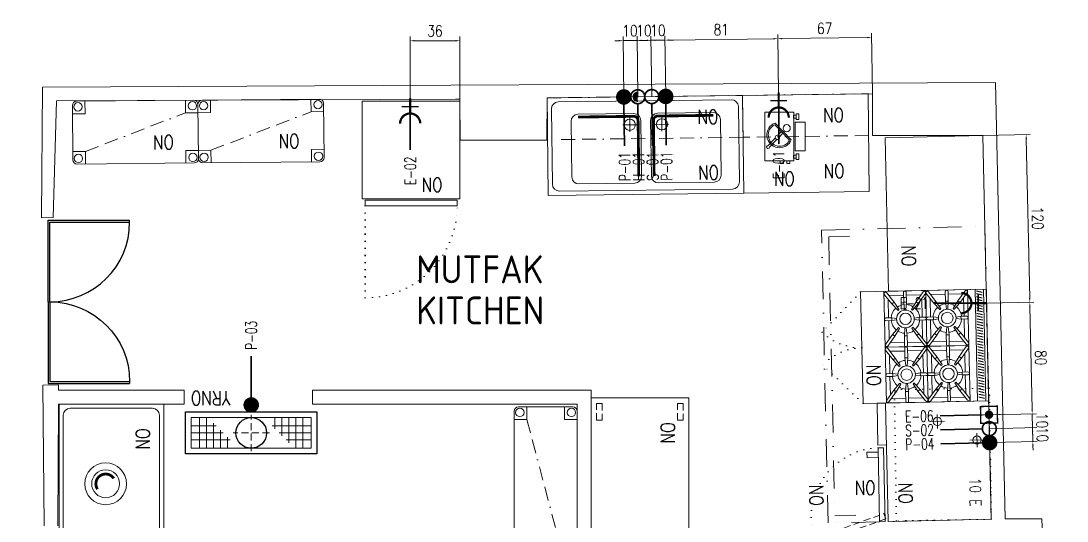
# Model space of a CAD drawing. Extents: x 1233 to 5727, y 618 to 3242.
# Drawn here: x 3782 to 4532, y 2884 to 3242 of the extents above; entities that cross this region are included whole.
import ezdxf
from ezdxf.enums import TextEntityAlignment as Align

# ---------------------------------------------------------------- set-up
doc = ezdxf.new("R2010")
doc.units = 0
doc.header["$LTSCALE"] = 20
for name, pattern in [('BORDER', [1.75, 0.5, -0.25, 0.5, -0.25, 0, -0.25]), ('DASHDOTX2', [2, 1, -0.5, 0, -0.5]), ('DASHED2', [0.375, 0.25, -0.125]), ('DOT', [0.25, 0, -0.25]), ('HIDDEN', [0.375, 0.25, -0.125])]:
    doc.linetypes.add(name, pattern=pattern)
doc.layers.get('0').update_dxf_attribs({"linetype": 'CONTINUOUS', "lineweight": 15})
doc.layers.get('DEFPOINTS').update_dxf_attribs({"linetype": 'CONTINUOUS'})
for name, color, linetype, lineweight in [('-DWG_ANA', 7, 'CONTINUOUS', 0), ('-DWG_ANA_1', 7, 'BORDER', 0), ('-DWG_DETAY1', 7, 'CONTINUOUS', 0), ('-DWG_DETAY2', 7, 'CONTINUOUS', 0), ('-DWG_DETAY4', 7, 'DOT', 0), ('DVL-C', 7, 'DASHDOTX2', 20), ('NO', 7, 'CONTINUOUS', 0), ('PLAN', 253, 'CONTINUOUS', 15), ('TES', 7, 'CONTINUOUS', 15), ('TES_ELK', 230, 'CONTINUOUS', 25), ('TES_SU', 150, 'CONTINUOUS', 25), ('TEXT-GNRL (3RDF)', 125, 'CONTINUOUS', 15), ('yazi-blk', 7, 'CONTINUOUS', 0), ('yerizg-a', 7, 'CONTINUOUS', 25), ('yerizg-b', 7, 'CONTINUOUS', 9)]:
    doc.layers.add(name, color=color, linetype=linetype, lineweight=lineweight)
for name, color, linetype in [('kapı ABD', 55, 'CONTINUOUS'), ('tes-frz', 7, 'CONTINUOUS'), ('tes-yi', 7, 'CONTINUOUS'), ('YRNO', 7, 'CONTINUOUS')]:
    doc.layers.add(name, color=color, linetype=linetype)
doc.styles.add('ARIALTUR', font='isocpeur.ttf', dxfattribs={"width": 0.9, "height": 15})
doc.styles.add('ROMANS', font='romans.shx', dxfattribs={"width": 0.8})
doc.styles.add('ROMANSTW', font='Romanstw.shx', dxfattribs={"width": 0.8})
doc.styles.add('TESNO', font='romans.shx', dxfattribs={"width": 0.8})
doc.styles.add('TROMANS', font='romanstw.shx', dxfattribs={"width": 0.8})
doc.dimstyles.new('ÖLÇÜ-8', dxfattribs={"dimtxt": 8, "dimasz": 3, "dimexe": 3, "dimexo": 0, "dimgap": 3, "dimtad": 1, "dimdec": 0, "dimzin": 0, "dimdsep": 46, "dimtxsty": 'ROMANSTW', "dimsah": 1, "dimcen": 0.09, "dimclrt": 256, "dimadec": 0, "dimazin": 0, "dimtfac": 1, "dimtdec": 0, "dimtix": 1, "dimtmove": 0, "dimatfit": 0, "dimfxl": 1, "dimtolj": 1, "dimtzin": 0, "dimlwd": 9, "dimlwe": 9, "dimarcsym": 0})

# ---------------------------------------------------------------- blocks, each defined once
blk = doc.blocks.new('wery5y')
blk.add_line((4066.8, 1057.7), (4067.5, 1059.5))
at = {"layer": 'kapı ABD', "color": 7}
for points in [[(3990.2, 1086.8), (4019.2, 1163.4)], [(4067.5, 1059.5), (3992.7, 1087.9), (4021.1, 1162.7)], [(4021.1, 1162.7), (4019.2, 1163.4)], [(4066.8, 1057.7), (3990.2, 1086.8)]]:
    blk.add_lwpolyline(points, dxfattribs=at)
blk.add_arc((3992.7, 1087.9), 80, 339.2123, 69.2123, dxfattribs=at)
blk = doc.blocks.new('DDF213', base_point=(10, 0))
at = {"layer": 'DVL-C', "color": 0}
blk.add_lwpolyline([(10, 0), (220, 0), (220, -117), (10, -117)], close=True, dxfattribs=at)
blk.add_lwpolyline([(15, -97), (15, -112), (215, -112), (215, -97)], dxfattribs=at)
at = {"layer": 'NO', "linetype": 'Continuous', "style": 'ROMANS', "width": 0.8}
blk.add_attdef('NO', text='', height=10, dxfattribs=at).set_placement((200, -125), align=Align.MIDDLE)
blk = doc.blocks.new('RAT-SCCWE101')
at = {"layer": '-DWG_ANA', "color": 0}
blk.add_lwpolyline([(85, 0), (85, -74), (0, -74), (0, 0)], close=True, dxfattribs=at)
at = {"layer": '-DWG_DETAY1', "color": 0}
for points in [[(28, -4), (28, -14)], [(23, -9), (33, -9)], [(9, -37), (19, -37)], [(14, -32), (14, -42)], [(30, -74), (30, -80), (0, -80), (0, -74)], [(35, -80), (35, -88), (39, -88), (39, -80)]]:
    blk.add_lwpolyline(points, dxfattribs=at)
blk.add_lwpolyline([(85, -80), (32, -80), (32, -76), (85, -76)], close=True, dxfattribs=at)
at = {"layer": '-DWG_DETAY1', "color": 0, "linetype": 'HIDDEN'}
blk.add_lwpolyline([(83, -75.52), (99.9, -125.75), (96.11, -127.03), (79.21, -76.79)], close=True, dxfattribs=at)
blk.add_lwpolyline([(98.94, -122.91), (106.52, -120.36), (105.25, -116.56), (97.67, -119.12)], dxfattribs=at)
at = {"layer": '-DWG_DETAY1', "color": 0}
for centre in [(28, -9), (14, -37)]:
    blk.add_circle(centre, 3, dxfattribs=at)
at = {"layer": '-DWG_DETAY4', "color": 0}
blk.add_arc((82, -78.99), 50.01, 181.1619, 286.25284, dxfattribs=at)
at = {"layer": 'NO', "linetype": 'Continuous', "style": 'ROMANS', "width": 0.8}
blk.add_attdef('NO', text='', height=10, dxfattribs=at).set_placement((65, -61), align=Align.MIDDLE)
at = {"layer": 'yazi-blk', "color": 0, "style": 'TROMANS', "width": 0.8}
blk.add_text('10 E', height=8, dxfattribs=at).set_placement((55, -15))
blk = doc.blocks.new('9-OG')
at = {"layer": '-DWG_DETAY1', "color": 0}
blk.add_lwpolyline([(19.96, 15), (-20, 15), (-20, -15), (19.96, -15)], close=True, dxfattribs=at)
for points in [[(-19.16, 13.11), (-12.14, 7.84), (-6.68, 4.41, 0.245242), (-6.13, 5.15), (-10.94, 9.44), (-17.97, 14.7, 1)], [(-1, 13.95), (-1, 9.82), (-0.46, 6.44, 0.245242), (0.46, 6.44), (1, 9.82), (1, 13.95, 1)], [(17.94, 14.73), (10.92, 9.46), (6.1, 5.18, 0.245242), (6.65, 4.44), (12.11, 7.86), (19.13, 13.13, 1)], [(-18.95, -1), (-12.07, -1), (-6.44, -0.46, 0.245242), (-6.44, 0.46), (-12.07, 1), (-18.95, 1, 1)], [(18.95, 1), (12.07, 1), (6.44, 0.46, 0.245242), (6.44, -0.46), (12.07, -1), (18.95, -1, 1)], [(-17.94, -14.73), (-10.92, -9.46), (-6.1, -5.18, 0.245242), (-6.65, -4.44), (-12.11, -7.86), (-19.13, -13.13, 1)], [(1, -13.95), (1, -9.82), (0.46, -6.44, 0.245242), (-0.46, -6.44), (-1, -9.82), (-1, -13.95, 1)], [(19.16, -13.11), (12.14, -7.84), (6.68, -4.41, 0.245242), (6.13, -5.15), (10.94, -9.44), (17.97, -14.7, 1)]]:
    blk.add_lwpolyline(points, format="xyb", close=True, dxfattribs=at)
for points in [[(-10.94, 9.44), (-12.14, 7.84)], [(1, 9.82), (-1, 9.82)], [(1, 13.95), (1, 13.95)], [(12.11, 7.86), (10.92, 9.46)], [(-18.95, 1), (-18.95, 1)], [(-12.07, 1), (-12.07, -1)], [(12.07, -1), (12.07, 1)], [(18.95, -1), (18.95, -1)], [(-12.11, -7.86), (-10.92, -9.46)], [(-1, -9.82), (1, -9.82)], [(-1, -13.95), (-1, -13.95)], [(10.94, -9.44), (12.14, -7.84)]]:
    blk.add_lwpolyline(points, dxfattribs=at)
blk.add_circle((0, 0), 4.12, dxfattribs=at)
at = {"layer": '-DWG_DETAY2', "color": 0}
for points in [[(-17, 1), (-17, 11.49)], [(-14.36, 12), (-1, 12)], [(1, 12), (14.31, 12)], [(16.96, 11.5), (16.96, 1)], [(-17, -11.53), (-17, -1)], [(16.96, -1), (16.96, -11.46)], [(-1, -12), (-14.31, -12)], [(14.36, -12), (1, -12)]]:
    blk.add_lwpolyline(points, dxfattribs=at)
blk.add_circle((0, 0), 6.32, dxfattribs=at)
for start, end in [(95.53905, 139.57302), (40.6107, 84.46095), (146.84346, 175.39918), (4.60082, 33.33351), (184.60082, 213.33351), (220.6107, 264.46095), (275.53905, 319.57302), (326.84346, 355.39918)]:
    blk.add_arc((0, 0), 10.32, start, end, dxfattribs=at)
blk = doc.blocks.new('9_kG2')
at = {"layer": '-DWG_DETAY1', "color": 0}
for p in [(20, -28.34), (60, -28.34), (20, -58.34), (60, -58.34)]:
    blk.add_blockref('9-OG', p, dxfattribs=at)
blk = doc.blocks.new('9_sr2')
at = {"layer": '-DWG_DETAY1', "color": 0}
blk.add_lwpolyline([(0, -8), (80, -8)], dxfattribs=at)
at = {"layer": '-DWG_DETAY2', "color": 0}
blk.add_lwpolyline([(0, -2), (80, -2)], dxfattribs=at)
at = {"linetype": 'Continuous'}
for p, q in [((1, -7), (2, -3)), ((3, -7), (4, -3)), ((5, -7), (6, -3)), ((7, -7), (8, -3)), ((9, -7), (10, -3)), ((11, -7), (12, -3)), ((13, -7), (14, -3)), ((15, -7), (16, -3)), ((17, -7), (18, -3)), ((19, -7), (20, -3)), ((21, -7), (22, -3)), ((23, -7), (24, -3)), ((25, -7), (26, -3)), ((27, -7), (28, -3)), ((29, -7), (30, -3)), ((31, -7), (32, -3)), ((33, -7), (34, -3)), ((35, -7), (36, -3)), ((37, -7), (38, -3)), ((39, -7), (40, -3)), ((41, -7), (42, -3)), ((43, -7), (44, -3)), ((45, -7), (46, -3)), ((47, -7), (48, -3)), ((49, -7), (50, -3)), ((51, -7), (52, -3)), ((53, -7), (54, -3)), ((55, -7), (56, -3)), ((57, -7), (58, -3)), ((59, -7), (60, -3)), ((61, -7), (62, -3)), ((63, -7), (64, -3)), ((65, -7), (66, -3)), ((67, -7), (68, -3)), ((69, -7), (70, -3)), ((71, -7), (72, -3)), ((73, -7), (74, -3)), ((75, -7), (76, -3)), ((77, -7), (78, -3))]:
    blk.add_line(p, q, dxfattribs=at)
blk = doc.blocks.new('9KG20', base_point=(10, 0))
at = {"layer": '-DWG_ANA', "color": 0}
blk.add_lwpolyline([(10, 0), (90, 0), (90, -90), (10, -90)], close=True, dxfattribs=at)
at = {"layer": '-DWG_DETAY4', "color": 0}
for p, q in [((10, -90), (38.28, -118.28)), ((90, -90), (61.72, -118.28))]:
    blk.add_line(p, q, dxfattribs=at)
for centre, start, end in [((10, -90), 315, 0), ((90, -90), 180, 225)]:
    blk.add_arc(centre, 40, start, end, dxfattribs=at)
at = {"linetype": 'Continuous'}
for name in ['9_sr2', '9_kG2']:
    blk.add_blockref(name, (10, 0), dxfattribs=at)
at = {"layer": 'NO', "linetype": 'Continuous', "style": 'ROMANS', "width": 0.8}
blk.add_attdef('NO', text='', height=10, dxfattribs=at).set_placement((70, -82), align=Align.MIDDLE)
blk = doc.blocks.new('TCN110', base_point=(10, 0))
at = {"layer": '-DWG_ANA', "color": 0}
blk.add_lwpolyline([(10, 0), (120, 0), (120, -70), (10, -70)], close=True, dxfattribs=at)
at = {"layer": 'NO', "linetype": 'Continuous', "style": 'ROMANS', "width": 0.8}
blk.add_attdef('NO', text='', height=10, dxfattribs=at).set_placement((95, -55), align=Align.MIDDLE)
blk = doc.blocks.new('FGA101', base_point=(10, 0))
at = {"layer": '-DWG_DETAY4', "color": 0}
blk.add_lwpolyline([(12, -2), (106, -2), (106, -70), (12, -70)], close=True, dxfattribs=at)
at = {"layer": 'NO', "linetype": 'Continuous', "style": 'ROMANS', "width": 0.8}
blk.add_attdef('NO', text='', height=10, rotation=90, dxfattribs=at).set_placement((82, -92), align=Align.MIDDLE)
blk = doc.blocks.new('E2N140', base_point=(10, 0))
at = {"layer": '-DWG_ANA', "color": 0}
blk.add_lwpolyline([(10, 0), (150, 0), (150, -70), (10, -70)], close=True, dxfattribs=at)
at = {"layer": '-DWG_DETAY1', "color": 0, "linetype": 'Continuous'}
for points in [[(18, -3), (142, -3, -0.4), (147, -8), (147, -62, -0.4), (142, -67), (18, -67, -0.4), (13, -62), (13, -8, -0.4)], [(32, -12), (72, -12, -0.4), (77, -17), (77, -57, -0.4), (72, -62), (32, -62, -0.4), (27, -57), (27, -17, -0.4)], [(129, -12), (89, -12, 0.4), (84, -17), (84, -57, 0.4), (89, -62), (129, -62, 0.4), (134, -57), (134, -17, 0.4)]]:
    blk.add_lwpolyline(points, format="xyb", close=True, dxfattribs=at)
at = {"layer": '-DWG_DETAY1', "color": 0, "linetype": 'Continuous', "const_width": 2}
for points in [[(32, -14), (72, -14, -0.4), (75, -17), (75, -57)], [(129, -14), (89, -14, 0.4), (86, -17), (86, -57)]]:
    blk.add_lwpolyline(points, format="xyb", dxfattribs=at)
at = {"layer": '-DWG_DETAY1', "color": 0, "linetype": 'Continuous'}
for points in [[(64, -20), (74, -20)], [(69, -15), (69, -25)], [(97, -20), (87, -20)], [(92, -15), (92, -25)]]:
    blk.add_lwpolyline(points, dxfattribs=at)
for centre in [(69, -20), (92, -20)]:
    blk.add_circle(centre, 4, dxfattribs=at)
at = {"layer": 'NO', "linetype": 'Continuous', "style": 'ROMANS', "width": 0.8}
blk.add_attdef('NO', text='', height=10, dxfattribs=at).set_placement((125, -55), align=Align.MIDDLE)
blk = doc.blocks.new('TCN090', base_point=(10, 0))
at = {"layer": '-DWG_ANA', "color": 0}
blk.add_lwpolyline([(10, 0), (100, 0), (100, -70), (10, -70)], close=True, dxfattribs=at)
at = {"layer": 'NO', "linetype": 'Continuous', "style": 'ROMANS', "width": 0.8}
blk.add_attdef('NO', text='', height=10, dxfattribs=at).set_placement((75, -55), align=Align.MIDDLE)
blk = doc.blocks.new('RRN143', base_point=(10, 0))
at = {"layer": '-DWG_ANA_1', "color": 0}
blk.add_lwpolyline([(10, 0), (150, 0), (150, -30), (10, -30)], close=True, dxfattribs=at)
at = {"layer": 'NO', "linetype": 'Continuous', "style": 'ROMANS', "width": 0.8}
blk.add_attdef('NO', text='', height=10, dxfattribs=at).set_placement((125, -15), align=Align.MIDDLE)
blk = doc.blocks.new('RRN093', base_point=(10, 0))
at = {"layer": '-DWG_ANA_1', "color": 0}
blk.add_lwpolyline([(10, 0), (100, 0), (100, -30), (10, -30)], close=True, dxfattribs=at)
at = {"layer": 'NO', "linetype": 'Continuous', "style": 'ROMANS', "width": 0.8}
blk.add_attdef('NO', text='', height=10, dxfattribs=at).set_placement((75, -15), align=Align.MIDDLE)
blk = doc.blocks.new('ROB-CL50')
at = {"layer": '-DWG_ANA', "color": 0}
blk.add_lwpolyline([(0, -35), (0, 0), (20.73, 0), (20.73, -35)], close=True, dxfattribs=at)
at = {"layer": '-DWG_DETAY1', "color": 0}
for points in [[(22.54, -2.32), (20.54, -2.32), (20.54, -4.32), (22.54, -4.32)], [(24.54, -1.32), (24.54, -5.32), (22.54, -5.32), (22.54, -1.32), (24.54, -1.32)], [(9.46, -16.72), (11.88, -14.19)], [(2.44, -24.03), (7.55, -18.7)], [(3.44, -25.16), (8.65, -19.73)], [(10.53, -17.77), (12.96, -15.23)], [(13.47, -35.27), (13.47, -36.87), (11.1, -36.87), (11.1, -35.27)], [(18.08, -35.27), (18.08, -36.87), (15.72, -36.87), (15.72, -35.27)], [(22.54, -31.02), (20.54, -31.02), (20.54, -33.02), (22.54, -33.02)], [(24.54, -30.02), (24.54, -34.02), (22.54, -34.02), (22.54, -30.02), (24.54, -30.02)]]:
    blk.add_lwpolyline(points, dxfattribs=at)
blk.add_lwpolyline([(28.89, -27.82), (28.89, -7.23), (21.78, -7.23), (21.78, -27.82)], close=True, dxfattribs=at)
for points in [[(7.42, -7.89, 1.51174), (19.04, -20.06), (7.42, -7.89)], [(7.18, -9.08, 1.387786), (17.84, -20.25), (7.18, -9.08)]]:
    blk.add_lwpolyline(points, format="xyb", dxfattribs=at)
for centre, radius in [((15.74, -11.62), 2.56), ((9.04, -18.22), 1.56)]:
    blk.add_circle(centre, radius, dxfattribs=at)
blk.add_arc((2.38, -25.09), 1.06, 86.80324, 356.36727, dxfattribs=at)
at = {"layer": 'NO', "linetype": 'Continuous', "style": 'ROMANS', "width": 0.8}
blk.add_attdef('NO', text='', height=10, dxfattribs=at).set_placement((14, -48), align=Align.MIDDLE)
blk = doc.blocks.new('SDN070L', base_point=(10, 0))
at = {"layer": '-DWG_ANA', "color": 0}
blk.add_lwpolyline([(10, 0), (80, 0), (80, -70), (10, -70)], close=True, dxfattribs=at)
at = {"layer": '-DWG_DETAY1', "color": 0}
blk.add_lwpolyline([(12, -71), (78, -71), (78, -75), (12, -75)], close=True, dxfattribs=at)
at = {"layer": '-DWG_DETAY4', "color": 0}
blk.add_lwpolyline([(12, -75), (12, -141)], close=True, dxfattribs=at)
blk.add_arc((12, -75), 66, 270, 0, dxfattribs=at)
at = {"layer": 'NO', "linetype": 'Continuous', "style": 'ROMANS', "width": 0.8}
blk.add_attdef('NO', text='', height=10, dxfattribs=at).set_placement((60, -60), align=Align.MIDDLE)
blk = doc.blocks.new('i_ayak', base_point=(10, 0))
at = {"layer": '-DWG_DETAY1', "color": 0, "linetype": 'Continuous'}
blk.add_lwpolyline([(10, -9), (19, -9), (19, 0)], dxfattribs=at)
blk.add_circle((14, -4), 3, dxfattribs=at)
blk = doc.blocks.new('IDD095', base_point=(10, 0))
at = {"layer": '-DWG_ANA', "color": 0, "linetype": 'Continuous'}
blk.add_lwpolyline([(13, 0), (97, 0, -0.4), (100, -3), (100, -42, -0.4), (97, -45), (13, -45, -0.4), (10, -42), (10, -3, -0.4)], format="xyb", close=True, dxfattribs=at)
at = {"layer": '-DWG_DETAY1', "color": 0, "linetype": 'BORDER'}
blk.add_lwpolyline([(19, -36), (91, -9)], dxfattribs=at)
at = {"linetype": 'Continuous'}
blk.add_blockref('i_ayak', (10, 0), dxfattribs=at)
for p, rotation in [((100, 0), 270), ((10, -45), 90), ((100, -45), 180)]:
    blk.add_blockref('i_ayak', p, dxfattribs=dict(at, rotation=rotation))
at = {"layer": 'NO', "linetype": 'Continuous', "style": 'ROMANS', "width": 0.8}
blk.add_attdef('NO', text='', height=10, dxfattribs=at).set_placement((75, -30), align=Align.MIDDLE)
blk = doc.blocks.new('t_tekerlek')
at = {"layer": '-DWG_DETAY1', "color": 0, "linetype": 'HIDDEN'}
blk.add_lwpolyline([(12, -4), (0, -4), (0, 0), (12, 0)], close=True, dxfattribs=at)
blk = doc.blocks.new('TCN130H', base_point=(10, 0))
at = {"layer": '-DWG_ANA', "color": 0}
blk.add_lwpolyline([(10, 0), (140, 0), (140, -70), (10, -70)], close=True, dxfattribs=at)
at = {"linetype": 'Continuous'}
for p in [(14, -4), (124, -4), (14, -62), (124, -62)]:
    blk.add_blockref('t_tekerlek', p, dxfattribs=at)
at = {"layer": 'NO', "linetype": 'Continuous', "style": 'ROMANS', "width": 0.8}
blk.add_attdef('NO', text='', height=10, dxfattribs=at).set_placement((115, -55), align=Align.MIDDLE)
blk = doc.blocks.new('BSN120', base_point=(10, 0))
at = {"layer": '-DWG_ANA', "color": 0}
blk.add_lwpolyline([(10, 0), (130, 0), (130, -75), (10, -75)], close=True, dxfattribs=at)
at = {"layer": '-DWG_DETAY1', "color": 0, "linetype": 'Continuous'}
blk.add_lwpolyline([(18, -3), (122, -3, -0.4), (127, -8), (127, -67, -0.4), (122, -72), (18, -72, -0.4), (13, -67), (13, -8, -0.4)], format="xyb", close=True, dxfattribs=at)
at = {"layer": 'NO', "linetype": 'Continuous', "style": 'ROMANS', "width": 0.8}
blk.add_attdef('NO', text='', height=10, dxfattribs=at).set_placement((105, -60), align=Align.MIDDLE)
blk = doc.blocks.new('BSU100A')
at = {"layer": '-DWG_DETAY1', "color": 0, "const_width": 2}
blk.add_lwpolyline([(3.88, -5.82, 1), (-3.88, 5.82)], format="xyb", dxfattribs=at)
at = {"layer": '-DWG_DETAY1', "color": 0}
for radius in [15, 10]:
    blk.add_circle((0, 0), radius, dxfattribs=at)
blk = doc.blocks.new('IDD125', base_point=(10, 0))
at = {"layer": '-DWG_ANA', "color": 0, "linetype": 'Continuous'}
blk.add_lwpolyline([(13, 0), (127, 0, -0.4), (130, -3), (130, -42, -0.4), (127, -45), (13, -45, -0.4), (10, -42), (10, -3, -0.4)], format="xyb", close=True, dxfattribs=at)
at = {"layer": '-DWG_DETAY1', "color": 0, "linetype": 'BORDER'}
blk.add_lwpolyline([(19, -36), (121, -9)], dxfattribs=at)
at = {"linetype": 'Continuous'}
blk.add_blockref('i_ayak', (10, 0), dxfattribs=at)
for p, rotation in [((130, 0), 270), ((10, -45), 90), ((130, -45), 180)]:
    blk.add_blockref('i_ayak', p, dxfattribs=dict(at, rotation=rotation))
at = {"layer": 'NO', "linetype": 'Continuous', "style": 'ROMANS', "width": 0.8}
blk.add_attdef('NO', text='', height=10, dxfattribs=at).set_placement((105, -30), align=Align.MIDDLE)
blk = doc.blocks.new('Y-SIFON')
at = {"layer": 'yerizg-a', "color": 0, "linetype": 'Continuous'}
blk.add_circle((0, 0), 11, dxfattribs=at)
at = {"layer": 'yerizg-b', "color": 0, "linetype": 'DASHED2'}
for points in [[(0, 13), (0, -13)], [(-13, 0), (13, 0)]]:
    blk.add_lwpolyline(points, dxfattribs=at)
blk = doc.blocks.new('1BS-SYK39A')
at = {"layer": 'yerizg-a', "color": 0}
blk.add_lwpolyline([(0, 0), (94, 0), (94, -30), (0, -30)], close=True, dxfattribs=at)
at = {"layer": 'yerizg-b', "color": 0}
for p, q in [((10, -26), (10, -4)), ((15, -4), (15, -26)), ((64, -4), (64, -12)), ((69, -4), (69, -17)), ((74, -4), (74, -22)), ((79, -26), (79, -4)), ((84, -4), (84, -26)), ((4, -10), (22, -10)), ((20, -26), (20, -8)), ((25, -26), (25, -13)), ((90, -10), (62, -10)), ((4, -15), (27, -15)), ((4, -20), (32, -20)), ((30, -26), (30, -18)), ((90, -15), (67, -15)), ((90, -20), (72, -20))]:
    blk.add_line(p, q, dxfattribs=at)
blk.add_lwpolyline([(4, -4), (90, -4), (90, -26), (4, -26)], close=True, dxfattribs=at)
at = {"layer": 'PLAN', "color": 0, "linetype": 'Continuous'}
blk.add_blockref('Y-SIFON', (47, -15), dxfattribs=at)
at = {"layer": 'YRNO', "linetype": 'Continuous', "style": 'ROMANS', "width": 0.8}
blk.add_attdef('YRNO', text='', height=10, dxfattribs=at).set_placement((76, -40), align=Align.MIDDLE)
blk = doc.blocks.new('v-p')
at = {"layer": 'TES_SU', "linetype": 'Continuous', "const_width": 5.58}
blk.add_lwpolyline([(-2.79, 0, 1), (2.79, 0, 1)], format="xyb", close=True, dxfattribs=at)
blk = doc.blocks.new('T-1BS-PSU0', base_point=(10, 0))
at = {"layer": 'TES_SU'}
blk.add_lwpolyline([(10, -5), (10, -35)], close=True, dxfattribs=at)
at = {"layer": 'PLAN', "linetype": 'Continuous'}
blk.add_blockref('v-p', (10, 0), dxfattribs=at)
at = {"layer": 'TES_SU', "linetype": 'Continuous', "style": 'TESNO', "width": 0.7}
blk.add_attdef('PNO', text='', height=8, rotation=90, dxfattribs=at).set_placement((10, -50), align=Align.MIDDLE)
blk = doc.blocks.new('v-em')
at = {"layer": 'TES_ELK', "linetype": 'Continuous'}
for points, const_width in [([(0, -8.83), (0, 2)], 1.6), ([(-6, -4), (6, -4)], 1)]:
    blk.add_lwpolyline(points, dxfattribs=dict(at, const_width=const_width))
at = {"layer": 'TES_ELK', "linetype": 'Continuous', "const_width": 1.6}
blk.add_lwpolyline([(-7.22, -16.05), (-7.22, -16.05, -1), (7.22, -16.05)], format="xyb", dxfattribs=at)
blk = doc.blocks.new('T-SDN070L', base_point=(10, 0))
at = {"layer": 'TES_ELK'}
blk.add_lwpolyline([(10, -5), (10, -35)], close=True, dxfattribs=at)
at = {"layer": 'PLAN', "linetype": 'Continuous'}
blk.add_blockref('v-em', (10, 0), dxfattribs=at)
at = {"layer": 'TES_ELK', "linetype": 'Continuous', "style": 'TESNO', "width": 0.7}
blk.add_attdef('ENO', text='', height=8, rotation=90, dxfattribs=at).set_placement((10, -50), align=Align.MIDDLE)
blk = doc.blocks.new('T-ROB-CL50', base_point=(10, 0))
at = {"layer": 'TES_ELK'}
blk.add_lwpolyline([(20, -5), (20, -35)], close=True, dxfattribs=at)
at = {"layer": 'PLAN', "linetype": 'Continuous'}
blk.add_blockref('v-em', (20, 0), dxfattribs=at)
at = {"layer": 'TES_ELK', "linetype": 'Continuous', "style": 'TESNO', "width": 0.7}
blk.add_attdef('ENO', text='', height=8, rotation=90, dxfattribs=at).set_placement((20, -50), align=Align.MIDDLE)
blk = doc.blocks.new('v-h')
at = {"layer": 'TES_SU', "linetype": 'Continuous', "const_width": 1.2}
blk.add_lwpolyline([(0, -5, 1), (0, 5, 1)], format="xyb", close=True, dxfattribs=at)
at = {"layer": 'TES_SU', "linetype": 'Continuous', "const_width": 3.744}
for points in [[(0, 1.872, 0.4142136), (-1.872, 0, 1)], [(-1.872, 0, 0.4142136), (0, -1.872, 1)]]:
    blk.add_lwpolyline(points, format="xyb", dxfattribs=at)
blk = doc.blocks.new('v-s')
at = {"layer": 'TES_SU', "linetype": 'Continuous', "const_width": 1.2}
blk.add_lwpolyline([(-5, 0, 1), (5, 0, 1)], format="xyb", close=True, dxfattribs=at)
blk = doc.blocks.new('T-esu45', base_point=(10, 0))
at = {"layer": 'TES_SU'}
for points in [[(5, -5), (5, -35)], [(15, -5), (15, -35)]]:
    blk.add_lwpolyline(points, close=True, dxfattribs=at)
at = {"layer": 'PLAN', "linetype": 'Continuous'}
for name, p in [('v-h', (5, 0)), ('v-s', (15, 0))]:
    blk.add_blockref(name, p, dxfattribs=at)
at = {"layer": 'TES_SU', "linetype": 'Continuous', "style": 'TESNO', "width": 0.7}
for tag, p in [('HNO', (5, -50)), ('SNO', (15, -50))]:
    blk.add_attdef(tag, text='', height=8, rotation=90, dxfattribs=at).set_placement(p, align=Align.MIDDLE)
blk = doc.blocks.new('T-e2psu40', base_point=(10, 0))
at = {"layer": 'TES_SU'}
for points in [[(-5, -5), (-5, -35)], [(25, -5), (25, -35)]]:
    blk.add_lwpolyline(points, close=True, dxfattribs=at)
at = {"layer": 'PLAN', "linetype": 'Continuous'}
for p in [(-5, 0), (25, 0)]:
    blk.add_blockref('v-p', p, dxfattribs=at)
at = {"layer": 'TES_SU', "linetype": 'Continuous', "style": 'TESNO', "width": 0.7}
for p in [(-5, -50), (25, -50)]:
    blk.add_attdef('PNO', text='', height=8, rotation=90, dxfattribs=at).set_placement(p, align=Align.MIDDLE)
blk = doc.blocks.new('v-ek')
at = {"layer": 'TES_ELK', "linetype": 'Continuous', "const_width": 0.5}
for points in [[(0, 8), (0, -8)], [(-8, 0), (8, 0)]]:
    blk.add_lwpolyline(points, dxfattribs=at)
at = {"layer": 'TES_ELK', "linetype": 'Continuous', "const_width": 1}
blk.add_lwpolyline([(-6, 6), (6, 6), (6, -6), (-6, -6)], close=True, dxfattribs=at)
at = {"layer": 'TES_ELK', "linetype": 'Continuous', "const_width": 3}
blk.add_lwpolyline([(-1.5, 0, 1), (1.5, 0, 1)], format="xyb", close=True, dxfattribs=at)
blk = doc.blocks.new('T-RAT-SCCWE101', base_point=(10, 0))
at = {"layer": 'TES_ELK'}
blk.add_lwpolyline([(20, -5), (20, -35)], close=True, dxfattribs=at)
at = {"layer": 'TES_SU'}
for points in [[(30, -5), (30, -35)], [(40, -5), (40, -35)]]:
    blk.add_lwpolyline(points, close=True, dxfattribs=at)
at = {"layer": 'PLAN', "linetype": 'Continuous'}
for name, p in [('v-ek', (20, 0)), ('v-s', (30, 0)), ('v-p', (40, 0))]:
    blk.add_blockref(name, p, dxfattribs=at)
at = {"layer": 'TES_ELK', "linetype": 'Continuous', "style": 'TESNO', "width": 0.7}
blk.add_attdef('ENO', text='', height=8, rotation=90, dxfattribs=at).set_placement((20, -50), align=Align.MIDDLE)
at = {"layer": 'TES_SU', "linetype": 'Continuous', "style": 'TESNO', "width": 0.7}
for tag, p in [('SNO', (30, -50)), ('PNO', (40, -50))]:
    blk.add_attdef(tag, text='', height=8, rotation=90, dxfattribs=at).set_placement(p, align=Align.MIDDLE)
blk = doc.blocks.new('*D129')
at = {"layer": 'DEFPOINTS', "color": 0, "linetype": 'Continuous', "transparency": 16777216}
for p in [(4324.75, 3229.5), (4325.26, 3189.13), (4392.53, 3189.98)]:
    blk.add_point(p, dxfattribs=at)
at = {"layer": 'TES', "color": 0, "linetype": 'Continuous', "lineweight": 9, "transparency": 16777216}
for p, q in [((4325.26, 3189.13), (4324.71, 3232.5)), ((4392.53, 3189.98), (4391.98, 3233.35)), ((4389.02, 3230.31), (4327.75, 3229.53))]:
    blk.add_line(p, q, dxfattribs=at)
at = {"layer": 'TES', "color": 0, "linetype": 'Continuous', "transparency": 16777216}
for points in [[(4389.01, 3230.81), (4389.02, 3229.81), (4392.02, 3230.35)], [(4327.74, 3230.03), (4327.76, 3229.03), (4324.75, 3229.5)]]:
    blk.add_solid(points, dxfattribs=at)
at = {"layer": 'TES', "linetype": 'Continuous', "transparency": 16777216, "insert": (4358.29, 3236.92), "char_height": 8, "attachment_point": 5, "rotation": 0.72393, "style": 'ROMANSTW'}
blk.add_mtext('\\A1;67', dxfattribs=at)
blk = doc.blocks.new('*D130')
at = {"layer": 'DEFPOINTS', "color": 0, "linetype": 'Continuous', "transparency": 16777216}
for p in [(4243.93, 3228.47), (4244.44, 3188.11), (4325.26, 3189.13)]:
    blk.add_point(p, dxfattribs=at)
at = {"layer": 'TES', "color": 0, "linetype": 'Continuous', "lineweight": 9, "transparency": 16777216}
for p, q in [((4244.44, 3188.11), (4243.89, 3231.47)), ((4325.26, 3189.13), (4324.71, 3232.5)), ((4321.75, 3229.46), (4246.93, 3228.51))]:
    blk.add_line(p, q, dxfattribs=at)
at = {"layer": 'TES', "color": 0, "linetype": 'Continuous', "transparency": 16777216}
for points in [[(4246.92, 3229.01), (4246.94, 3228.01), (4243.93, 3228.47)], [(4321.74, 3229.96), (4321.76, 3228.96), (4324.75, 3229.5)]]:
    blk.add_solid(points, dxfattribs=at)
at = {"layer": 'TES', "linetype": 'Continuous', "transparency": 16777216, "insert": (4284.25, 3235.98), "char_height": 8, "attachment_point": 5, "rotation": 0.72393, "style": 'ROMANSTW'}
blk.add_mtext('\\A1;81', dxfattribs=at)
blk = doc.blocks.new('*D131')
at = {"layer": 'DEFPOINTS', "color": 0, "linetype": 'Continuous', "transparency": 16777216}
for p in [(4233.93, 3228.35), (4234.44, 3187.98), (4244.44, 3188.11)]:
    blk.add_point(p, dxfattribs=at)
at = {"layer": 'TES', "color": 0, "linetype": 'Continuous', "lineweight": 9, "transparency": 16777216}
for p, q in [((4234.44, 3187.98), (4233.89, 3231.35)), ((4244.44, 3188.11), (4243.89, 3231.47)), ((4230.93, 3228.31), (4227.93, 3228.27)), ((4243.93, 3228.47), (4233.93, 3228.35)), ((4246.93, 3228.51), (4249.93, 3228.55))]:
    blk.add_line(p, q, dxfattribs=at)
at = {"layer": 'TES', "color": 0, "linetype": 'Continuous', "transparency": 16777216}
for points in [[(4230.93, 3228.81), (4230.94, 3227.81), (4233.93, 3228.35)], [(4246.92, 3229.01), (4246.94, 3228.01), (4243.93, 3228.47)]]:
    blk.add_solid(points, dxfattribs=at)
at = {"layer": 'TES', "linetype": 'Continuous', "transparency": 16777216, "insert": (4238.84, 3235.41), "char_height": 8, "attachment_point": 5, "rotation": 0.72393, "style": 'ROMANSTW'}
blk.add_mtext('\\A1;10', dxfattribs=at)
blk = doc.blocks.new('*D132')
at = {"layer": 'DEFPOINTS', "color": 0, "linetype": 'Continuous', "transparency": 16777216}
for p in [(4223.93, 3228.22), (4224.44, 3187.86), (4234.44, 3187.98)]:
    blk.add_point(p, dxfattribs=at)
at = {"layer": 'TES', "color": 0, "linetype": 'Continuous', "lineweight": 9, "transparency": 16777216}
for p, q in [((4224.44, 3187.86), (4223.89, 3231.22)), ((4234.44, 3187.98), (4233.89, 3231.35)), ((4220.93, 3228.18), (4217.93, 3228.15)), ((4233.93, 3228.35), (4223.93, 3228.22)), ((4236.93, 3228.39), (4239.93, 3228.42))]:
    blk.add_line(p, q, dxfattribs=at)
at = {"layer": 'TES', "color": 0, "linetype": 'Continuous', "transparency": 16777216}
for points in [[(4220.93, 3228.68), (4220.94, 3227.68), (4223.93, 3228.22)], [(4236.93, 3228.89), (4236.94, 3227.89), (4233.93, 3228.35)]]:
    blk.add_solid(points, dxfattribs=at)
at = {"layer": 'TES', "linetype": 'Continuous', "transparency": 16777216, "insert": (4228.84, 3235.28), "char_height": 8, "attachment_point": 5, "rotation": 0.72393, "style": 'ROMANSTW'}
blk.add_mtext('\\A1;10', dxfattribs=at)
blk = doc.blocks.new('*D133')
at = {"layer": 'DEFPOINTS', "color": 0, "linetype": 'Continuous', "transparency": 16777216}
for p in [(4213.93, 3228.1), (4214.44, 3187.73), (4224.44, 3187.86)]:
    blk.add_point(p, dxfattribs=at)
at = {"layer": 'TES', "color": 0, "linetype": 'Continuous', "lineweight": 9, "transparency": 16777216}
for p, q in [((4214.44, 3187.73), (4213.9, 3231.1)), ((4224.44, 3187.86), (4223.89, 3231.22)), ((4210.93, 3228.06), (4207.93, 3228.02)), ((4223.93, 3228.22), (4213.93, 3228.1)), ((4226.93, 3228.26), (4229.93, 3228.3))]:
    blk.add_line(p, q, dxfattribs=at)
at = {"layer": 'TES', "color": 0, "linetype": 'Continuous', "transparency": 16777216}
for points in [[(4210.93, 3228.56), (4210.94, 3227.56), (4213.93, 3228.1)], [(4226.93, 3228.76), (4226.94, 3227.76), (4223.93, 3228.22)]]:
    blk.add_solid(points, dxfattribs=at)
at = {"layer": 'TES', "linetype": 'Continuous', "transparency": 16777216, "insert": (4218.84, 3235.16), "char_height": 8, "attachment_point": 5, "rotation": 0.72393, "style": 'ROMANSTW'}
blk.add_mtext('\\A1;10', dxfattribs=at)
blk = doc.blocks.new('*D141')
at = {"layer": 'DEFPOINTS', "color": 0, "linetype": 'Continuous', "transparency": 16777216}
for p in [(4471.72, 3159.99), (4474.34, 3039.86), (4505.28, 3040.53)]:
    blk.add_point(p, dxfattribs=at)
at = {"layer": 'TES', "color": 0, "linetype": 'Continuous', "lineweight": 9, "transparency": 16777216}
for p, q in [((4471.72, 3159.99), (4505.67, 3160.73)), ((4502.73, 3157.67), (4505.21, 3043.53)), ((4474.34, 3039.86), (4508.28, 3040.6))]:
    blk.add_line(p, q, dxfattribs=at)
at = {"layer": 'TES', "color": 0, "linetype": 'Continuous', "transparency": 16777216}
for points in [[(4503.23, 3157.68), (4502.23, 3157.65), (4502.67, 3160.66)], [(4505.71, 3043.54), (4504.71, 3043.52), (4505.28, 3040.53)]]:
    blk.add_solid(points, dxfattribs=at)
at = {"layer": 'TES', "linetype": 'Continuous', "transparency": 16777216, "insert": (4510.97, 3100.75), "char_height": 8, "attachment_point": 5, "rotation": 271.24668, "style": 'ROMANSTW'}
blk.add_mtext('\\A1;120', dxfattribs=at)
blk = doc.blocks.new('*D142')
at = {"layer": 'DEFPOINTS', "color": 0, "linetype": 'Continuous', "transparency": 16777216}
for p in [(4474.34, 3039.86), (4476.07, 2959.88), (4507.02, 2960.55)]:
    blk.add_point(p, dxfattribs=at)
at = {"layer": 'TES', "color": 0, "linetype": 'Continuous', "lineweight": 9, "transparency": 16777216}
for p, q in [((4474.34, 3039.86), (4508.28, 3040.6)), ((4505.35, 3037.53), (4506.96, 2963.55)), ((4476.07, 2959.88), (4510.02, 2960.62))]:
    blk.add_line(p, q, dxfattribs=at)
at = {"layer": 'TES', "color": 0, "linetype": 'Continuous', "transparency": 16777216}
for points in [[(4505.85, 3037.55), (4504.85, 3037.52), (4505.28, 3040.53)], [(4507.46, 2963.56), (4506.46, 2963.54), (4507.02, 2960.55)]]:
    blk.add_solid(points, dxfattribs=at)
at = {"layer": 'TES', "linetype": 'Continuous', "transparency": 16777216, "insert": (4513.15, 3000.7), "char_height": 8, "attachment_point": 5, "rotation": 271.24668, "style": 'ROMANSTW'}
blk.add_mtext('\\A1;80', dxfattribs=at)
blk = doc.blocks.new('*D143')
at = {"layer": 'DEFPOINTS', "color": 0, "linetype": 'Continuous', "transparency": 16777216}
for p in [(4476.07, 2959.88), (4476.29, 2949.88), (4507.24, 2950.56)]:
    blk.add_point(p, dxfattribs=at)
at = {"layer": 'TES', "color": 0, "linetype": 'Continuous', "lineweight": 9, "transparency": 16777216}
for p, q in [((4476.07, 2959.88), (4510.02, 2960.62)), ((4506.96, 2963.55), (4506.89, 2966.55)), ((4507.02, 2960.55), (4507.24, 2950.56)), ((4476.29, 2949.88), (4510.24, 2950.62)), ((4507.3, 2947.56), (4507.37, 2944.56))]:
    blk.add_line(p, q, dxfattribs=at)
at = {"layer": 'TES', "color": 0, "linetype": 'Continuous', "transparency": 16777216}
for points in [[(4507.46, 2963.56), (4506.46, 2963.54), (4507.02, 2960.55)], [(4507.8, 2947.57), (4506.8, 2947.55), (4507.24, 2950.56)]]:
    blk.add_solid(points, dxfattribs=at)
at = {"layer": 'TES', "linetype": 'Continuous', "transparency": 16777216, "insert": (4514.13, 2955.71), "char_height": 8, "attachment_point": 5, "rotation": 271.24668, "style": 'ROMANSTW'}
blk.add_mtext('\\A1;10', dxfattribs=at)
blk = doc.blocks.new('*D144')
at = {"layer": 'DEFPOINTS', "color": 0, "linetype": 'Continuous', "transparency": 16777216}
for p in [(4476.29, 2949.88), (4476.51, 2939.88), (4507.46, 2940.56)]:
    blk.add_point(p, dxfattribs=at)
at = {"layer": 'TES', "color": 0, "linetype": 'Continuous', "lineweight": 9, "transparency": 16777216}
for p, q in [((4507.17, 2953.55), (4507.11, 2956.55)), ((4476.29, 2949.88), (4510.24, 2950.62)), ((4507.24, 2950.56), (4507.46, 2940.56)), ((4476.51, 2939.88), (4510.46, 2940.62)), ((4507.52, 2937.56), (4507.59, 2934.56))]:
    blk.add_line(p, q, dxfattribs=at)
at = {"layer": 'TES', "color": 0, "linetype": 'Continuous', "transparency": 16777216}
for points in [[(4507.67, 2953.57), (4506.67, 2953.54), (4507.24, 2950.56)], [(4508.02, 2937.57), (4507.02, 2937.55), (4507.46, 2940.56)]]:
    blk.add_solid(points, dxfattribs=at)
at = {"layer": 'TES', "linetype": 'Continuous', "transparency": 16777216, "insert": (4514.35, 2945.71), "char_height": 8, "attachment_point": 5, "rotation": 271.24668, "style": 'ROMANSTW'}
blk.add_mtext('\\A1;10', dxfattribs=at)
blk = doc.blocks.new('*D179')
at = {"layer": 'DEFPOINTS', "color": 0, "linetype": 'Continuous', "transparency": 16777216}
for p in [(4061.32, 3228.02), (4061.32, 3186.73), (4096.89, 3186.24)]:
    blk.add_point(p, dxfattribs=at)
at = {"layer": 'TES', "color": 0, "linetype": 'Continuous', "lineweight": 9, "transparency": 16777216}
for p, q in [((4061.32, 3186.73), (4061.32, 3231.02)), ((4096.89, 3186.24), (4096.89, 3231.02)), ((4093.89, 3228.02), (4064.32, 3228.02))]:
    blk.add_line(p, q, dxfattribs=at)
at = {"layer": 'TES', "color": 0, "linetype": 'Continuous', "transparency": 16777216}
for points in [[(4064.32, 3228.52), (4064.32, 3227.52), (4061.32, 3228.02)], [(4093.89, 3228.52), (4093.89, 3227.52), (4096.89, 3228.02)]]:
    blk.add_solid(points, dxfattribs=at)
at = {"layer": 'TES', "linetype": 'Continuous', "transparency": 16777216, "insert": (4079.11, 3235.02), "char_height": 8, "attachment_point": 5, "style": 'ROMANSTW'}
blk.add_mtext('\\A1;36', dxfattribs=at)

msp = doc.modelspace()

# ---------------------------------------------------------------- linework, layer by layer
at = {"color": 30}
for p, q in [((3798.01, 3194.78), (3797.31, 3101.16)), ((3798.01, 3194.78), (4480.82, 3198.13)), ((4480.82, 3198.13), (4487.7, 2885.12)), ((3807.94, 3184.83), (4096.89, 3186.24)), ((4096.89, 3186.24), (4097.26, 3156.77)), ((4159.26, 3156.77), (4159.45, 3187.04)), ((4159.45, 3187.04), (4392.53, 3189.98)), ((4392.53, 3189.98), (4392.53, 3159.99)), ((3805.59, 3101.35), (3807.94, 3184.83)), ((4097.26, 3156.77), (4159.26, 3156.77)), ((4392.53, 3159.99), (4471.72, 3159.99)), ((4471.72, 3159.99), (4477.7, 2884.9)), ((3799.06, 2880.25), (3798.09, 2981.17)), ((3809.4, 2977.52), (3899.39, 2977.52)), ((3899.39, 2977.52), (3899.39, 2967.52)), ((3991.39, 2977.52), (3991.39, 2967.52)), ((4190.93, 2977.52), (3991.39, 2977.52)), ((4190.93, 2841.93), (4190.93, 2977.52)), ((3809.39, 2967.52), (3808.82, 2880.15)), ((3899.39, 2967.52), (3809.39, 2967.52)), ((3991.39, 2967.52), (4180.93, 2967.52)), ((4180.93, 2967.52), (4180.93, 2841.93)), ((4513.96, 2885.12), (4532, 2383.52))]:
    msp.add_line(p, q, dxfattribs=at)
at = {"linetype": 'Continuous'}
for p, q in [((4093.89, 3186.24), (4096.89, 3186.24)), ((4096.89, 3183.24), (4096.89, 3186.24)), ((4487.7, 2885.12), (4513.96, 2885.12))]:
    msp.add_line(p, q, dxfattribs=at)
for p, q in [((3797.31, 3101.16), (3805.59, 3101.35)), ((3798.09, 2981.17), (3809.4, 2981.37)), ((3809.4, 2981.37), (3809.4, 2977.52))]:
    msp.add_line(p, q)
at = {"color": 30, "linetype": 'Continuous'}
msp.add_line((4407.05, 2883.34), (4477.7, 2884.9), dxfattribs=at)

# ---------------------------------------------------------------- block references
for p, xscale, yscale, zscale, rotation in [((2065.61, 5487.05), 0.7138836321922718, 0.7138836321922718, 0.7138836321922718, 290.7876541663728), ((2065.61, 594.53), -0.7138836321922715, 0.7138836321922717, 0.7138836321922717, 249.2123458336272)]:
    msp.add_blockref('wery5y', p, dxfattribs=dict(xscale=xscale, yscale=yscale, zscale=zscale, rotation=rotation))
at = {"layer": 'PLAN', "linetype": 'Continuous'}
ref = msp.add_blockref('T-e2psu40', (4229.44, 3187.92), dxfattribs=dict(at, rotation=0.7239274243765892))
ref.add_attrib('PNO', 'P-01', dxfattribs={"layer": 'TES_SU', "linetype": 'Continuous', "height": 8, "rotation": 90.72393, "style": 'TESNO', "width": 0.7}).set_placement((4215.07, 3137.73), align=Align.MIDDLE)
ref.add_attrib('PNO', 'P-01', dxfattribs={"layer": 'TES_SU', "linetype": 'Continuous', "height": 8, "rotation": 90.72393, "style": 'TESNO', "width": 0.7}).set_placement((4245.07, 3138.11), align=Align.MIDDLE)
for name, p, rotation, values in [('T-esu45', (4229.44, 3187.92), 0.7239274243765892, {'HNO': 'H-01', 'SNO': 'S-01'}), ('T-SDN070L', (4061.33, 3184.73), 0.112443290266022, {'ENO': 'E-02'}), ('T-ROB-CL50', (4472.3, 3049.92), 270, {'ENO': 'E-21'}), ('T-RAT-SCCWE101', (4475.86, 2969.88), 271.2592704689733, {'ENO': 'E-06', 'SNO': 'S-02', 'PNO': 'P-04'})]:
    msp.add_blockref(name, p, dxfattribs=dict(at, rotation=rotation)).add_auto_attribs(values)
msp.add_blockref('T-ROB-CL50', (4315.4, 3189.01), dxfattribs=at).add_auto_attribs({'ENO': 'E-01'})
ref = msp.add_blockref('T-1BS-PSU0', (3947.49, 2966.84), dxfattribs=dict(at, rotation=180))
ref.add_attrib('PNO', 'P-03', dxfattribs={"layer": 'TES_SU', "linetype": 'Continuous', "height": 8, "rotation": 450, "style": 'TESNO', "width": 0.7}).set_placement((3947.49, 3016.84), align=Align.MIDDLE)
at = {"layer": 'tes-frz', "linetype": 'Continuous'}
for name, p, rotation in [('IDD095', (3909.31, 3185.42), 0.5258001303169266), ('E2N140', (4159.45, 3187.04), 0.7239274243765885), ('RRN143', (4159.45, 3187.04), 0.7239274243765601), ('RRN093', (4299.44, 3188.8), 0.819106736394304), ('TCN090', (4299.44, 3188.8), 0.7239274243764493), ('IDD095', (3819.32, 3184.59), 0.5258001303169266), ('SDN070L', (4026.89, 3184.61), 0.112443290266022), ('TCN110', (4471.72, 3159.99), 271.2455420232689), ('DDF213', (4473.09, 3094.85), 271.2592704689735), ('9KG20', (4474.08, 3049.86), 271.2592704689731), ('FGA101', (4478.21, 2980.92), 270.8882701734872), ('TCN130H', (4190.93, 2841.93), 90), ('RAT-SCCWE101', (4475.83, 2969.88), 271.2592704689733), ('BSN120', (3809.8, 2847.52), 90), ('IDD125', (4180.93, 2965.52), 270)]:
    msp.add_blockref(name, p, dxfattribs=dict(at, rotation=rotation)).add_auto_attribs({'NO': 'NO'})
msp.add_blockref('ROB-CL50', (4315.4, 3176.93), dxfattribs=at).add_auto_attribs({'NO': 'NO'})
at = {"layer": 'tes-frz', "linetype": 'Continuous', "rotation": 90}
msp.add_blockref('BSU100A', (3843.18, 2910.36), dxfattribs=at)
at = {"layer": 'tes-yi', "linetype": 'Continuous', "rotation": 180}
msp.add_blockref('1BS-SYK39A', (3994.49, 2931.84), dxfattribs=at).add_auto_attribs({'YRNO': 'YRNO'})

# ---------------------------------------------------------------- texts
at = {"layer": 'TEXT-GNRL (3RDF)', "char_height": 20, "attachment_point": 1, "style": 'ARIALTUR'}
for s, insert in [('MUTFAK', (4065.68, 3074.12)), ('KITCHEN', (4065.68, 3044.65))]:
    msp.add_mtext_dynamic_manual_height_columns(s, width=418.286, gutter_width=75, heights=[92], dxfattribs=dict(at, insert=insert))

# ---------------------------------------------------------------- dimensions: what is measured, and where the dimension line sits
at = {"layer": 'TES', "linetype": 'Continuous'}
dim = msp.add_linear_dim(base=(4061.32, 3228.02), p1=(4096.89, 3186.24), p2=(4061.32, 3186.73), dimstyle='ÖLÇÜ-8', override={"dimfxl": 20}, dxfattribs=at)
dim.commit()
dim.dimension.update_dxf_attribs({"geometry": '*D179', "text_midpoint": (4079.11, 3235.02)})
for base, p1, p2, angle, picture, middle in [((4213.93, 3228.1), (4224.44, 3187.86), (4214.44, 3187.73), 0.72393, '*D133', (4218.84, 3235.16)), ((4223.93, 3228.22), (4234.44, 3187.98), (4224.44, 3187.86), 0.72393, '*D132', (4228.84, 3235.28)), ((4233.93, 3228.35), (4244.44, 3188.11), (4234.44, 3187.98), 0.72393, '*D131', (4238.84, 3235.41)), ((4243.93, 3228.47), (4325.26, 3189.13), (4244.44, 3188.11), 0.72393, '*D130', (4284.25, 3235.98)), ((4507.02, 2960.55), (4474.34, 3039.86), (4476.07, 2959.88), 91.24668, '*D142', (4513.15, 3000.7)), ((4507.24, 2950.56), (4476.07, 2959.88), (4476.29, 2949.88), 91.24668, '*D143', (4514.13, 2955.71)), ((4507.46, 2940.56), (4476.29, 2949.88), (4476.51, 2939.88), 91.24668, '*D144', (4514.35, 2945.71))]:
    dim = msp.add_linear_dim(base=base, p1=p1, p2=p2, angle=angle, dimstyle='ÖLÇÜ-8', override={"dimtmove": 1}, dxfattribs=at)
    dim.commit()
    dim.dimension.update_dxf_attribs({"geometry": picture, "text_midpoint": middle})
for p1, p2, distance, picture, middle in [((4392.53, 3189.98), (4325.26, 3189.13), -40.37, '*D129', (4358.29, 3236.92)), ((4471.72, 3159.99), (4474.34, 3039.86), 30.95, '*D141', (4510.97, 3100.75))]:
    dim = msp.add_aligned_dim(p1=p1, p2=p2, distance=distance, dimstyle='ÖLÇÜ-8', dxfattribs=at)
    dim.commit()
    dim.dimension.update_dxf_attribs({"geometry": picture, "text_midpoint": middle})

doc.saveas('drawing.dxf')
